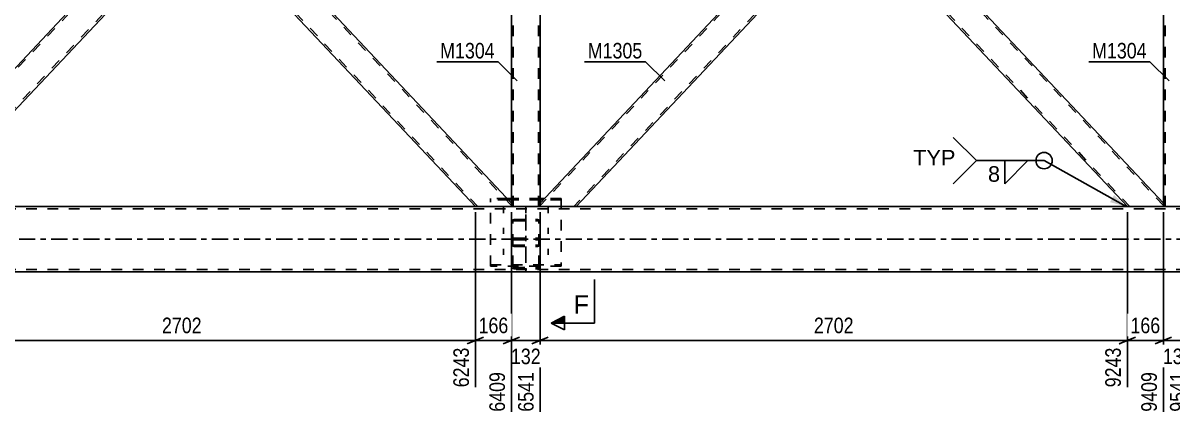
# Model space of a CAD drawing. Header units: millimetres. Extents: x -107 to 734, y -429 to 165.
# Drawn here: x 102.5 to 314.1, y -160 to -87.8 of the extents above; entities that cross this region are included whole.
import ezdxf

# ---------------------------------------------------------------- set-up
doc = ezdxf.new("R2010")
doc.units = ezdxf.units.MM
doc.linetypes.add('DXK_LINE_DOT2', pattern=[3.9198, 1.9599, -1.9599])
doc.linetypes.add('DXK_LINE_DOT3', pattern=[5.9187, 2.979, -0.9799, 0.9799, -0.9799])
doc.styles.add('Arial', font='ARIAL.TTF', dxfattribs={"height": 0.2})
doc.styles.add('Arial Narrow', font='ARIALN.TTF', dxfattribs={"height": 0.2})

# ---------------------------------------------------------------- blocks, each defined once
blk = doc.blocks.new('Part-761544594-1740 - 1651')
at = {"color": 7, "linetype": 'DXK_LINE_DOT2'}
for p, q in [((563.64, -122), (-64, -122)), ((563.64, -133.2), (-64, -133.2))]:
    blk.add_line(p, q, dxfattribs=at)
at = {"color": 2, "linetype": 'Continuous'}
for p, q in [((437.4, -121.6), (-59.2, -121.6)), ((563.64, -133.6), (-64, -133.6))]:
    blk.add_line(p, q, dxfattribs=at)
at = {"color": 7, "linetype": 'DXK_LINE_DOT3'}
blk.add_line((-64, -127.6), (563.64, -127.6), dxfattribs=at)
blk = doc.blocks.new('Bolt-761544594-1759 - 1651')
at = {"color": 1, "linetype": 'DXK_LINE_DOT2'}
for p, q in [((190.9, -122.79), (190.9, -121.65)), ((195, -122.79), (195, -121.65)), ((199.1, -122.79), (199.1, -121.65)), ((190.9, -126.64), (190.9, -125.51)), ((199.1, -126.64), (199.1, -125.51)), ((190.9, -130.49), (190.9, -129.36)), ((195, -130.49), (195, -129.36)), ((199.1, -130.49), (199.1, -129.36))]:
    blk.add_line(p, q, dxfattribs=at)
blk = doc.blocks.new('Part-761544594-1880 - 1651')
at = {"color": 7, "linetype": 'DXK_LINE_DOT2'}
for p, q in [((192.36, -124.43), (192.4, -124.26)), ((192.36, -132.54), (192.36, -124.43)), ((192.4, -124.26), (192.5, -124.12)), ((192.5, -124.12), (192.66, -124.02)), ((192.62, -124.35), (192.6, -124.43)), ((192.6, -132.54), (192.6, -124.43)), ((192.67, -124.27), (192.62, -124.35)), ((192.66, -124.02), (192.84, -123.98)), ((192.75, -124.23), (192.67, -124.27)), ((192.84, -124.21), (192.75, -124.23)), ((192.84, -123.98), (197.16, -123.98)), ((192.84, -124.21), (197.16, -124.21)), ((197.16, -123.98), (197.34, -124.02)), ((197.25, -124.23), (197.16, -124.21)), ((197.33, -124.27), (197.25, -124.23)), ((197.38, -124.35), (197.33, -124.27)), ((197.34, -124.02), (197.5, -124.12)), ((197.4, -124.43), (197.38, -124.35)), ((197.4, -132.54), (197.4, -124.43)), ((197.5, -124.12), (197.6, -124.26)), ((197.6, -124.26), (197.64, -124.43)), ((197.64, -132.54), (197.64, -124.43)), ((192.4, -127.75), (192.36, -127.94)), ((192.4, -128.67), (192.36, -128.49)), ((192.5, -128.81), (192.4, -128.67)), ((192.66, -128.91), (192.5, -128.81)), ((192.6, -127.94), (192.62, -127.84)), ((192.6, -128.49), (192.62, -128.58)), ((192.62, -127.84), (192.67, -127.76)), ((192.62, -128.58), (192.67, -128.65)), ((192.84, -127.43), (192.66, -127.47)), ((192.84, -128.94), (192.66, -128.91)), ((192.67, -127.76), (192.75, -127.71)), ((192.67, -128.65), (192.75, -128.7)), ((192.75, -127.71), (192.84, -127.69)), ((192.75, -128.7), (192.84, -128.72)), ((192.84, -127.43), (197.16, -127.43)), ((192.84, -127.69), (197.16, -127.69)), ((192.84, -128.72), (197.16, -128.72)), ((192.84, -128.94), (197.16, -128.94)), ((197.34, -127.47), (197.16, -127.43)), ((197.16, -127.69), (197.25, -127.71)), ((197.16, -128.72), (197.25, -128.7)), ((197.34, -128.91), (197.16, -128.94)), ((197.25, -127.71), (197.33, -127.76)), ((197.25, -128.7), (197.33, -128.65)), ((197.33, -127.76), (197.38, -127.84)), ((197.33, -128.65), (197.38, -128.58)), ((197.5, -128.81), (197.34, -128.91)), ((197.38, -127.84), (197.4, -127.94)), ((197.38, -128.58), (197.4, -128.49)), ((197.6, -128.67), (197.5, -128.81)), ((197.64, -127.94), (197.6, -127.75)), ((197.64, -128.49), (197.6, -128.67)), ((192.36, -132.54), (192.4, -132.73)), ((192.62, -132.64), (192.6, -132.54)), ((192.67, -132.72), (192.62, -132.64)), ((192.66, -133.01), (192.84, -133.05)), ((192.75, -132.77), (192.67, -132.72)), ((192.84, -132.79), (192.75, -132.77)), ((192.84, -132.79), (197.16, -132.79)), ((192.84, -133.05), (197.16, -133.05)), ((197.25, -132.77), (197.16, -132.79)), ((197.16, -133.05), (197.34, -133.01)), ((197.33, -132.72), (197.25, -132.77)), ((197.38, -132.64), (197.33, -132.72)), ((197.4, -132.54), (197.38, -132.64)), ((197.6, -132.73), (197.64, -132.54))]:
    blk.add_line(p, q, dxfattribs=at)
at = {"color": 7, "linetype": 'DXK_LINE_DOT3'}
blk.add_line((195, -123.04), (195, -133.66), dxfattribs=at)
at = {"color": 7, "linetype": 'DXK_LINE_DOT2'}
for centre, start, end in [((192.86, -127.92), 114.32, 159.2417), ((197.14, -127.92), 20.7583, 65.68), ((192.86, -132.56), 200.7583, 245.68), ((197.14, -132.56), 294.32, 339.2417)]:
    blk.add_arc(centre, 0.496, start, end, dxfattribs=at)
blk = doc.blocks.new('Part-761544594-1889 - 1651')
at = {"color": 7, "linetype": 'DXK_LINE_DOT2'}
for p, q in [((188.5, -132.57), (188.5, -120.14)), ((191.61, -120.14), (188.5, -120.14)), ((191.81, -120.36), (188.5, -120.36)), ((197.64, -120.14), (192.36, -120.14)), ((197.64, -120.36), (192.36, -120.36)), ((201.5, -120.36), (198.19, -120.36)), ((201.5, -120.14), (198.39, -120.14)), ((201.5, -120.14), (201.5, -132.57)), ((188.5, -132.35), (201.5, -132.35)), ((201.5, -132.57), (188.5, -132.57))]:
    blk.add_line(p, q, dxfattribs=at)
at = {"color": 2, "linetype": 'Continuous'}
for p, q in [((192.36, -120.14), (191.61, -120.14)), ((192.36, -120.36), (191.81, -120.36)), ((198.39, -120.14), (197.64, -120.14)), ((198.19, -120.36), (197.64, -120.36))]:
    blk.add_line(p, q, dxfattribs=at)
blk = doc.blocks.new('Part-761544594-1921 - 1651')
at = {"color": 7, "linetype": 'DXK_LINE_DOT2'}
for p, q in [((317.64, -6), (312.36, -6)), ((312.36, -6.66), (312.36, -6)), ((312.68, -121.6), (312.68, -6)), ((317.32, -121.6), (317.32, -6)), ((317.64, -6.66), (317.64, -6)), ((312.36, -121.6), (312.36, -120.94)), ((312.36, -121.6), (317.64, -121.6)), ((317.64, -121.6), (317.64, -120.94))]:
    blk.add_line(p, q, dxfattribs=at)
at = {"color": 2, "linetype": 'Continuous'}
for p, q in [((312.36, -120.94), (312.36, -6.66)), ((317.64, -120.94), (317.64, -6.66))]:
    blk.add_line(p, q, dxfattribs=at)
blk = doc.blocks.new('Part-761544594-1931 - 1651')
at = {"color": 7, "linetype": 'DXK_LINE_DOT2'}
for p, q in [((197.64, -6), (192.36, -6)), ((192.36, -6.66), (192.36, -6)), ((192.68, -121.6), (192.68, -6)), ((197.32, -121.6), (197.32, -6)), ((197.64, -6.66), (197.64, -6)), ((192.36, -121.6), (192.36, -120.94)), ((192.36, -121.6), (197.64, -121.6)), ((197.64, -121.6), (197.64, -120.94))]:
    blk.add_line(p, q, dxfattribs=at)
at = {"color": 2, "linetype": 'Continuous'}
for p, q in [((192.36, -120.94), (192.36, -6.66)), ((197.64, -120.94), (197.64, -6.66))]:
    blk.add_line(p, q, dxfattribs=at)
blk = doc.blocks.new('Part-761544594-1944 - 1651')
at = {"color": 2, "linetype": 'Continuous'}
for p, q in [((135, -67.65), (138.62, -63.8)), ((138.62, -63.8), (192.36, -120.94)), ((185.73, -121.6), (135, -67.65)), ((192.36, -120.94), (192.36, -121.6))]:
    blk.add_line(p, q, dxfattribs=at)
at = {"color": 7, "linetype": 'DXK_LINE_DOT2'}
for p, q in [((192.36, -121.41), (138.4, -64.03)), ((135.22, -67.42), (135.24, -67.4)), ((186.17, -121.6), (135.22, -67.42)), ((192.36, -121.6), (185.73, -121.6))]:
    blk.add_line(p, q, dxfattribs=at)
blk = doc.blocks.new('Part-761544594-1949 - 1651')
at = {"color": 2, "linetype": 'Continuous'}
for p, q in [((255, -67.65), (258.62, -63.8)), ((258.62, -63.8), (312.36, -120.94)), ((305.73, -121.6), (255, -67.65)), ((312.36, -120.94), (312.36, -121.6))]:
    blk.add_line(p, q, dxfattribs=at)
at = {"color": 7, "linetype": 'DXK_LINE_DOT2'}
for p, q in [((312.36, -121.41), (258.4, -64.03)), ((255.22, -67.42), (255.24, -67.4)), ((306.17, -121.6), (255.22, -67.42)), ((312.36, -121.6), (305.73, -121.6))]:
    blk.add_line(p, q, dxfattribs=at)
blk = doc.blocks.new('Part-761544594-1969 - 1651')
at = {"color": 7, "linetype": 'DXK_LINE_DOT2'}
for p, q in [((186.17, -6), (77.64, -121.41)), ((192.36, -6.19), (83.83, -121.6)), ((192.36, -6), (185.73, -6)), ((135, -59.95), (131.38, -63.8)), ((138.62, -63.8), (135, -67.65)), ((84.27, -121.6), (77.64, -121.6))]:
    blk.add_line(p, q, dxfattribs=at)
at = {"color": 2, "linetype": 'Continuous'}
for p, q in [((185.73, -6), (135, -59.95)), ((192.36, -6.66), (192.36, -6)), ((192.36, -6.66), (138.62, -63.8)), ((131.38, -63.8), (77.64, -120.94)), ((84.27, -121.6), (135, -67.65)), ((77.64, -121.6), (77.64, -120.94))]:
    blk.add_line(p, q, dxfattribs=at)
blk = doc.blocks.new('Part-761544594-1979 - 1651')
at = {"color": 7, "linetype": 'DXK_LINE_DOT2'}
for p, q in [((306.17, -6), (197.64, -121.41)), ((312.36, -6.19), (203.83, -121.6)), ((312.36, -6), (305.73, -6)), ((255, -59.95), (251.38, -63.8)), ((258.62, -63.8), (255, -67.65)), ((204.27, -121.6), (197.64, -121.6))]:
    blk.add_line(p, q, dxfattribs=at)
at = {"color": 2, "linetype": 'Continuous'}
for p, q in [((305.73, -6), (255, -59.95)), ((312.36, -6.66), (312.36, -6)), ((312.36, -6.66), (258.62, -63.8)), ((251.38, -63.8), (197.64, -120.94)), ((204.27, -121.6), (255, -67.65)), ((197.64, -121.6), (197.64, -120.94))]:
    blk.add_line(p, q, dxfattribs=at)
blk = doc.blocks.new('StraightDimension-761544594-9662 - 1651')
at = {"color": 7, "linetype": 'Continuous'}
for p, q in [((197.64, -122.6), (197.64, -159.37)), ((305.73, -122.6), (305.73, -154.87)), ((199.14, -145.66), (196.14, -146.86)), ((304.23, -146.86), (307.23, -145.66)), ((197.64, -146.26), (305.73, -146.26))]:
    blk.add_line(p, q, dxfattribs=at)
at = {"color": 0}
blk.add_wipeout([(255.94, -145.51), (255.94, -141.31), (247.43, -141.31), (247.43, -145.51)], dxfattribs=at)
at = {"color": 0, "linetype": 'Continuous'}
blk.add_wipeout([(305.13, -146.96), (300.93, -146.96), (300.93, -155.47), (305.13, -155.47)], dxfattribs=at)
at = {"color": 3, "style": 'Arial Narrow'}
blk.add_text('2702', height=2.863, dxfattribs=at).set_placement((248.03, -144.91))
at = {"color": 3, "linetype": 'Continuous', "style": 'Arial Narrow'}
blk.add_text('9243', height=2.863, rotation=90.0002, dxfattribs=at).set_placement((304.53, -154.87))
blk = doc.blocks.new('StraightDimension-761544594-9663 - 1651')
at = {"color": 7, "linetype": 'Continuous'}
for p, q in [((192.36, -122.6), (192.36, -159.37)), ((197.64, -122.6), (197.64, -159.37)), ((190.86, -146.86), (193.86, -145.66)), ((199.14, -145.66), (196.14, -146.86)), ((192.36, -146.26), (197.64, -146.26))]:
    blk.add_line(p, q, dxfattribs=at)
at = {"color": 0}
blk.add_wipeout([(198.34, -151.21), (198.34, -147.01), (191.66, -147.01), (191.66, -151.21)], dxfattribs=at)
at = {"color": 0, "linetype": 'Continuous'}
blk.add_wipeout([(197.04, -151.46), (192.84, -151.46), (192.84, -159.97), (197.04, -159.97)], dxfattribs=at)
at = {"color": 3, "style": 'Arial Narrow'}
blk.add_text('132', height=2.863, dxfattribs=at).set_placement((192.26, -150.61))
at = {"color": 3, "linetype": 'Continuous', "style": 'Arial Narrow'}
blk.add_text('6541', height=2.863, rotation=90.0002, dxfattribs=at).set_placement((196.44, -159.37))
blk = doc.blocks.new('StraightDimension-761544594-9661 - 1651')
at = {"color": 7, "linetype": 'Continuous'}
for p, q in [((305.73, -122.6), (305.73, -154.87)), ((312.36, -122.6), (312.36, -159.37)), ((304.23, -146.86), (307.23, -145.66)), ((313.86, -145.66), (310.86, -146.86)), ((305.73, -146.26), (312.36, -146.26))]:
    blk.add_line(p, q, dxfattribs=at)
at = {"color": 0}
blk.add_wipeout([(312.39, -145.51), (312.39, -141.31), (305.7, -141.31), (305.7, -145.51)], dxfattribs=at)
at = {"color": 0, "linetype": 'Continuous'}
blk.add_wipeout([(311.76, -151.46), (307.56, -151.46), (307.56, -159.97), (311.76, -159.97)], dxfattribs=at)
at = {"color": 3, "style": 'Arial Narrow'}
blk.add_text('166', height=2.863, dxfattribs=at).set_placement((306.3, -144.91))
at = {"color": 3, "linetype": 'Continuous', "style": 'Arial Narrow'}
blk.add_text('9409', height=2.863, rotation=90.0002, dxfattribs=at).set_placement((311.16, -159.37))
blk = doc.blocks.new('StraightDimension-761544594-9660 - 1651')
at = {"color": 7, "linetype": 'Continuous'}
for p, q in [((312.36, -122.6), (312.36, -159.37)), ((317.64, -122.6), (317.64, -159.37)), ((310.86, -146.86), (313.86, -145.66)), ((319.14, -145.66), (316.14, -146.86)), ((312.36, -146.26), (317.64, -146.26))]:
    blk.add_line(p, q, dxfattribs=at)
at = {"color": 0}
blk.add_wipeout([(318.34, -151.21), (318.34, -147.01), (311.66, -147.01), (311.66, -151.21)], dxfattribs=at)
at = {"color": 0, "linetype": 'Continuous'}
blk.add_wipeout([(317.04, -151.46), (312.84, -151.46), (312.84, -159.97), (317.04, -159.97)], dxfattribs=at)
at = {"color": 3, "style": 'Arial Narrow'}
blk.add_text('132', height=2.863, dxfattribs=at).set_placement((312.26, -150.61))
at = {"color": 3, "linetype": 'Continuous', "style": 'Arial Narrow'}
blk.add_text('9541', height=2.863, rotation=90.0002, dxfattribs=at).set_placement((316.44, -159.37))
blk = doc.blocks.new('StraightDimension-761544594-9664 - 1651')
at = {"color": 7, "linetype": 'Continuous'}
for p, q in [((185.73, -122.6), (185.73, -154.87)), ((192.36, -122.6), (192.36, -159.37)), ((184.23, -146.86), (187.23, -145.66)), ((193.86, -145.66), (190.86, -146.86)), ((185.73, -146.26), (192.36, -146.26))]:
    blk.add_line(p, q, dxfattribs=at)
at = {"color": 0}
blk.add_wipeout([(192.39, -145.51), (192.39, -141.31), (185.7, -141.31), (185.7, -145.51)], dxfattribs=at)
at = {"color": 0, "linetype": 'Continuous'}
blk.add_wipeout([(191.76, -151.46), (187.56, -151.46), (187.56, -159.97), (191.76, -159.97)], dxfattribs=at)
at = {"color": 3, "style": 'Arial Narrow'}
blk.add_text('166', height=2.863, dxfattribs=at).set_placement((186.3, -144.91))
at = {"color": 3, "linetype": 'Continuous', "style": 'Arial Narrow'}
blk.add_text('6409', height=2.863, rotation=90.0002, dxfattribs=at).set_placement((191.16, -159.37))
blk = doc.blocks.new('StraightDimension-761544594-9665 - 1651')
at = {"color": 7, "linetype": 'Continuous'}
for p, q in [((77.64, -122.6), (77.64, -159.37)), ((185.73, -122.6), (185.73, -154.87)), ((79.14, -145.66), (76.14, -146.86)), ((184.23, -146.86), (187.23, -145.66)), ((77.64, -146.26), (185.73, -146.26))]:
    blk.add_line(p, q, dxfattribs=at)
at = {"color": 0}
blk.add_wipeout([(135.94, -145.51), (135.94, -141.31), (127.43, -141.31), (127.43, -145.51)], dxfattribs=at)
at = {"color": 0, "linetype": 'Continuous'}
blk.add_wipeout([(185.13, -146.96), (180.93, -146.96), (180.93, -155.47), (185.13, -155.47)], dxfattribs=at)
at = {"color": 3, "style": 'Arial Narrow'}
blk.add_text('2702', height=2.863, dxfattribs=at).set_placement((128.03, -144.91))
at = {"color": 3, "linetype": 'Continuous', "style": 'Arial Narrow'}
blk.add_text('6243', height=2.863, rotation=90.0002, dxfattribs=at).set_placement((184.53, -154.87))
blk = doc.blocks.new('WeldMark-761544594-3318 - 1651')
at = {"linetype": 'Continuous'}
blk.add_hatch(color=30, dxfattribs=at).paths.add_polyline_path([(303.28, -119.48), (305.53, -121.6), (302.54, -120.79)])
at = {"color": 3, "linetype": 'Continuous'}
for q in [(273.69, -108.85), (273.69, -117.42)]:
    blk.add_line((277.97, -113.13), q, dxfattribs=at)
at = {"color": 30, "linetype": 'Continuous'}
blk.add_line((305.53, -121.6), (290.4, -113.13), dxfattribs=at)
at = {"color": 3, "linetype": 'Continuous'}
for start, end in [(90, 270), (270, 90)]:
    blk.add_arc((290.4, -113.13), 1.5, start, end, dxfattribs=at)
at = {"color": 0}
blk.add_wipeout([(282.5, -117.23), (282.5, -113.83), (279.87, -113.83), (279.87, -117.23)], dxfattribs=at)
at = {"color": 30, "linetype": 'Continuous'}
blk.add_line((277.97, -113.13), (290.4, -113.13), dxfattribs=at)
at = {"color": 3, "linetype": 'Continuous'}
for p, q in [((283.15, -113.13), (287.44, -113.13)), ((287.44, -113.13), (283.15, -117.42)), ((283.15, -117.42), (283.15, -113.13))]:
    blk.add_line(p, q, dxfattribs=at)
at = {"color": 3, "style": 'Arial'}
blk.add_text('8', height=2.87, dxfattribs=at).set_placement((280.07, -117.03))
at = {"color": 0, "linetype": 'Continuous'}
blk.add_wipeout([(274.07, -114.03), (274.07, -111.03), (266.3, -111.03), (266.3, -114.03)], dxfattribs=at)
blk.add_wipeout([(274.07, -114.03), (274.07, -111.03), (266.3, -111.03), (266.3, -114.03)], dxfattribs=at)
at = {"color": 3, "linetype": 'Continuous', "style": 'Arial'}
blk.add_text('TYP', height=2.865, dxfattribs=at).set_placement((266.3, -114.03))
blk = doc.blocks.new('Mark-761544594-9352 - 1651')
at = {"color": 0}
blk.add_wipeout([(189.29, -94.33), (189.29, -91.33), (179.24, -91.33), (179.24, -94.33)], dxfattribs=at)
blk.add_wipeout([(189.29, -94.33), (189.29, -91.33), (179.24, -91.33), (179.24, -94.33)], dxfattribs=at)
at = {"color": 30, "linetype": 'Continuous'}
for p in [(178.64, -94.93), (193.43, -98.47)]:
    blk.add_line(p, (189.89, -94.93), dxfattribs=at)
at = {"color": 3, "style": 'Arial Narrow'}
blk.add_text('M1304', height=2.863, dxfattribs=at).set_placement((179.24, -94.33))
blk = doc.blocks.new('Mark-761544594-9346 - 1651')
at = {"color": 0}
blk.add_wipeout([(309.29, -94.33), (309.29, -91.33), (299.24, -91.33), (299.24, -94.33)], dxfattribs=at)
blk.add_wipeout([(309.29, -94.33), (309.29, -91.33), (299.24, -91.33), (299.24, -94.33)], dxfattribs=at)
at = {"color": 30, "linetype": 'Continuous'}
for p in [(298.64, -94.93), (313.43, -98.47)]:
    blk.add_line(p, (309.89, -94.93), dxfattribs=at)
at = {"color": 3, "style": 'Arial Narrow'}
blk.add_text('M1304', height=2.863, dxfattribs=at).set_placement((299.24, -94.33))
blk = doc.blocks.new('Mark-761544594-9376 - 1651')
at = {"color": 0}
blk.add_wipeout([(216.46, -94.33), (216.46, -91.33), (206.41, -91.33), (206.41, -94.33)], dxfattribs=at)
blk.add_wipeout([(216.46, -94.33), (216.46, -91.33), (206.41, -91.33), (206.41, -94.33)], dxfattribs=at)
at = {"color": 30, "linetype": 'Continuous'}
for p in [(205.81, -94.93), (220.6, -98.47)]:
    blk.add_line(p, (217.06, -94.93), dxfattribs=at)
at = {"color": 3, "style": 'Arial Narrow'}
blk.add_text('M1305', height=2.863, dxfattribs=at).set_placement((206.41, -94.33))
blk = doc.blocks.new('SectionMark-761544594-12246 - 1651')
at = {"linetype": 'Continuous'}
for points in [[(202.14, 24.27), (202.14, 23.02), (199.64, 24.27)], [(202.14, -141.79), (202.14, -143.04), (199.64, -143.04)]]:
    blk.add_hatch(color=6, dxfattribs=at).paths.add_polyline_path(points)
at = {"color": 6, "linetype": 'Continuous'}
for p, q in [((199.64, 24.27), (202.14, 25.52)), ((202.14, 23.02), (202.14, 25.52)), ((207.64, 24.27), (199.64, 24.27)), ((199.64, 24.27), (202.14, 23.02)), ((199.64, -143.04), (202.14, -141.79)), ((202.14, -141.79), (202.14, -144.29)), ((207.64, -143.04), (199.64, -143.04)), ((202.14, -144.29), (199.64, -143.04))]:
    blk.add_line(p, q, dxfattribs=at)
at = {"color": 0, "linetype": 'Continuous'}
for points in [[(206.64, 19.02), (206.64, 22.52), (203.79, 22.52), (203.79, 19.02)], [(206.64, -141.29), (206.64, -137.79), (203.79, -137.79), (203.79, -141.29)]]:
    blk.add_wipeout(points, dxfattribs=at)
at = {"color": 6, "linetype": 'Continuous'}
for p, q in [((207.64, 24.27), (207.64, 16.27)), ((207.64, -143.04), (207.64, -135.04))]:
    blk.add_line(p, q, dxfattribs=at)
at = {"color": 3, "linetype": 'Continuous', "style": 'Arial'}
for p in [(203.79, 19.02), (203.79, -141.29)]:
    blk.add_text('F', height=3.34, dxfattribs=at).set_placement(p)

msp = doc.modelspace()

# ---------------------------------------------------------------- block references
for name in ['Part-761544594-1969 - 1651', 'Part-761544594-1931 - 1651', 'Part-761544594-1979 - 1651', 'Part-761544594-1921 - 1651', 'Part-761544594-1944 - 1651', 'Part-761544594-1949 - 1651', 'Part-761544594-1889 - 1651', 'Part-761544594-1740 - 1651', 'Bolt-761544594-1759 - 1651', 'Part-761544594-1880 - 1651']:
    msp.add_blockref(name, (0, 0))

# ---------------------------------------------------------------- next in the draw order: block references
for name in ['Mark-761544594-9352 - 1651', 'Mark-761544594-9376 - 1651', 'Mark-761544594-9346 - 1651', 'StraightDimension-761544594-9662 - 1651']:
    msp.add_blockref(name, (0, 0))

# ---------------------------------------------------------------- next in the draw order: block references
for name in ['StraightDimension-761544594-9663 - 1651', 'StraightDimension-761544594-9661 - 1651']:
    msp.add_blockref(name, (0, 0))

# ---------------------------------------------------------------- next in the draw order: block references
for name in ['SectionMark-761544594-12246 - 1651', 'WeldMark-761544594-3318 - 1651', 'StraightDimension-761544594-9664 - 1651', 'StraightDimension-761544594-9660 - 1651']:
    msp.add_blockref(name, (0, 0))

# ---------------------------------------------------------------- next in the draw order: block references
msp.add_blockref('StraightDimension-761544594-9665 - 1651', (0, 0))

doc.saveas('drawing.dxf')
